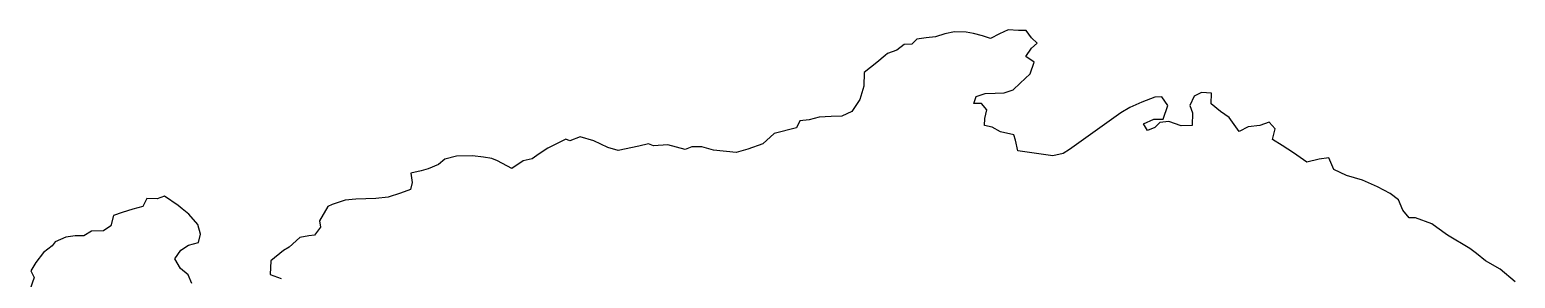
# Model space of a CAD drawing. Extents: x -74 to -34.8, y -33.8 to 5.3.
# Drawn here: x -44.0811 to -43.7233, y -22.9613 to -22.9016 of the extents above; entities that cross this region are included whole.
import ezdxf

# ---------------------------------------------------------------- set-up
doc = ezdxf.new("R2010")
doc.units = 0
doc.header["$LTSCALE"] = 2
doc.layers.add('UFEBRASIL', color=7, linetype='Continuous')

msp = doc.modelspace()

# ---------------------------------------------------------------- linework, layer by layer
at = {"layer": 'UFEBRASIL'}
for points in [[(-43.72333, -22.96222), (-43.72695, -22.95915), (-43.73049, -22.95716), (-43.73264, -22.9554), (-43.73424, -22.95415), (-43.73963, -22.95097), (-43.74223, -22.94912), (-43.74341, -22.94825), (-43.74738, -22.9468), (-43.74888, -22.94683), (-43.75038, -22.94496), (-43.75144, -22.9425), (-43.75346, -22.94098), (-43.75652, -22.93933), (-43.76008, -22.93773), (-43.76395, -22.9366), (-43.76701, -22.93518), (-43.76822, -22.93236), (-43.77059, -22.93268), (-43.77355, -22.93341), (-43.77673, -22.9312), (-43.77943, -22.92942), (-43.78178, -22.92796), (-43.78117, -22.92539), (-43.78261, -22.92379), (-43.78483, -22.92459), (-43.78764, -22.92494), (-43.78985, -22.92608), (-43.7922, -22.92267), (-43.79433, -22.92121), (-43.79654, -22.91943), (-43.7965, -22.91683), (-43.79885, -22.91672), (-43.80067, -22.91755), (-43.8017, -22.91982), (-43.80104, -22.9216), (-43.80116, -22.92462), (-43.80378, -22.92468), (-43.80673, -22.92368), (-43.80892, -22.9239), (-43.81015, -22.92509), (-43.81193, -22.92578), (-43.81287, -22.92418), (-43.81038, -22.92311), (-43.80809, -22.92306), (-43.807, -22.9198), (-43.80844, -22.91773), (-43.81012, -22.91778), (-43.81323, -22.91898), (-43.81613, -22.92032), (-43.81831, -22.92156), (-43.83069, -22.93041), (-43.83221, -22.93133), (-43.83465, -22.93187), (-43.84315, -22.93069), (-43.8437, -22.92813), (-43.8441, -22.92684), (-43.8473, -22.92612), (-43.84928, -22.92503), (-43.85117, -22.92459), (-43.85108, -22.92293), (-43.85061, -22.92082), (-43.85187, -22.91935), (-43.85373, -22.91929), (-43.85316, -22.91765), (-43.851, -22.91696), (-43.84861, -22.91684), (-43.84639, -22.91679), (-43.84427, -22.91606), (-43.84256, -22.91441), (-43.84017, -22.91222), (-43.83915, -22.90938), (-43.84116, -22.90804), (-43.83979, -22.906), (-43.83845, -22.90485), (-43.83979, -22.90351), (-43.84107, -22.90179), (-43.84299, -22.90178), (-43.84544, -22.90161), (-43.84756, -22.9026), (-43.8497, -22.90368), (-43.85162, -22.9031), (-43.85376, -22.9025), (-43.85557, -22.90216), (-43.8584, -22.90208), (-43.86067, -22.90261), (-43.86294, -22.90331), (-43.8652, -22.90352), (-43.86743, -22.9039), (-43.86866, -22.90506), (-43.8705, -22.90515), (-43.87226, -22.9065), (-43.87446, -22.90728), (-43.87505, -22.90779), (-43.87703, -22.90945), (-43.88011, -22.9119), (-43.88017, -22.91515), (-43.88116, -22.91838), (-43.88311, -22.92125), (-43.88549, -22.92239), (-43.88807, -22.92246), (-43.89092, -22.92265), (-43.89334, -22.92323), (-43.89561, -22.92347), (-43.89644, -22.92514), (-43.90182, -22.92654), (-43.9045, -22.92905), (-43.90816, -22.93027), (-43.91093, -22.9311), (-43.91639, -22.93056), (-43.91924, -22.92972), (-43.92164, -22.92973), (-43.92324, -22.93038), (-43.92742, -22.92926), (-43.93081, -22.92953), (-43.93208, -22.92905), (-43.9344, -22.92959), (-43.93932, -22.93066), (-43.94184, -22.92994), (-43.94518, -22.9283), (-43.94851, -22.9273), (-43.95096, -22.92832), (-43.95193, -22.92791), (-43.95404, -22.92895), (-43.95632, -22.93003), (-43.95839, -22.93144), (-43.96005, -22.9326), (-43.96219, -22.93308), (-43.96496, -22.93497), (-43.96842, -22.93311), (-43.96976, -22.93251), (-43.97182, -22.93222), (-43.97442, -22.93187), (-43.97827, -22.93197), (-43.98111, -22.93271), (-43.9826, -22.93398), (-43.98511, -22.93506), (-43.98676, -22.93549), (-43.98931, -22.93609), (-43.98892, -22.93834), (-43.98935, -22.93996), (-43.99178, -22.94087), (-43.99474, -22.94187), (-43.99771, -22.94213), (-44.00256, -22.9423), (-44.00511, -22.94258), (-44.00825, -22.94363), (-44.0093, -22.94406), (-44.01125, -22.9475), (-44.01104, -22.94901), (-44.0125, -22.95101), (-44.01386, -22.95115), (-44.01599, -22.95154), (-44.01855, -22.95383), (-44.01996, -22.95463), (-44.02298, -22.95713), (-44.02316, -22.96045), (-44.02054, -22.96142)], [(-44.04202, -22.96257), (-44.04288, -22.96047), (-44.04472, -22.95899), (-44.04609, -22.95664), (-44.0447, -22.95454), (-44.04284, -22.95335), (-44.04038, -22.95275), (-44.03996, -22.95071), (-44.04056, -22.94839), (-44.04271, -22.94595), (-44.04436, -22.94464), (-44.04532, -22.94384), (-44.04859, -22.94156), (-44.05036, -22.94223), (-44.05284, -22.94219), (-44.05382, -22.94409), (-44.05623, -22.9447), (-44.05875, -22.9455), (-44.06085, -22.94624), (-44.06148, -22.94874), (-44.06325, -22.94989), (-44.0662, -22.95004), (-44.06806, -22.95112), (-44.07014, -22.95114), (-44.07235, -22.95147), (-44.0749, -22.95261), (-44.07568, -22.95355), (-44.07772, -22.95516), (-44.07958, -22.95756), (-44.08078, -22.95953), (-44.08, -22.96112), (-44.08105, -22.96411)]]:
    msp.add_lwpolyline(points, dxfattribs=at)

doc.saveas('drawing.dxf')
